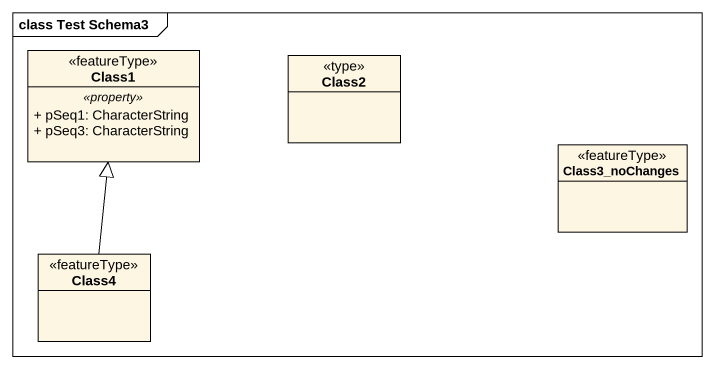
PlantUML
@startuml
mainframe class Test Schema3
hide circle
hide empty members
skinparam classAttributeIconSize 0
class Class1 <<featureType>> {
  .. <<property>> ..
  + pSeq1: CharacterString
  + pSeq3: CharacterString
}
class Class2 <<type>>
class Class3_noChanges <<featureType>>
class Class4 <<featureType>>
Class4 -up-|> Class1
@enduml
